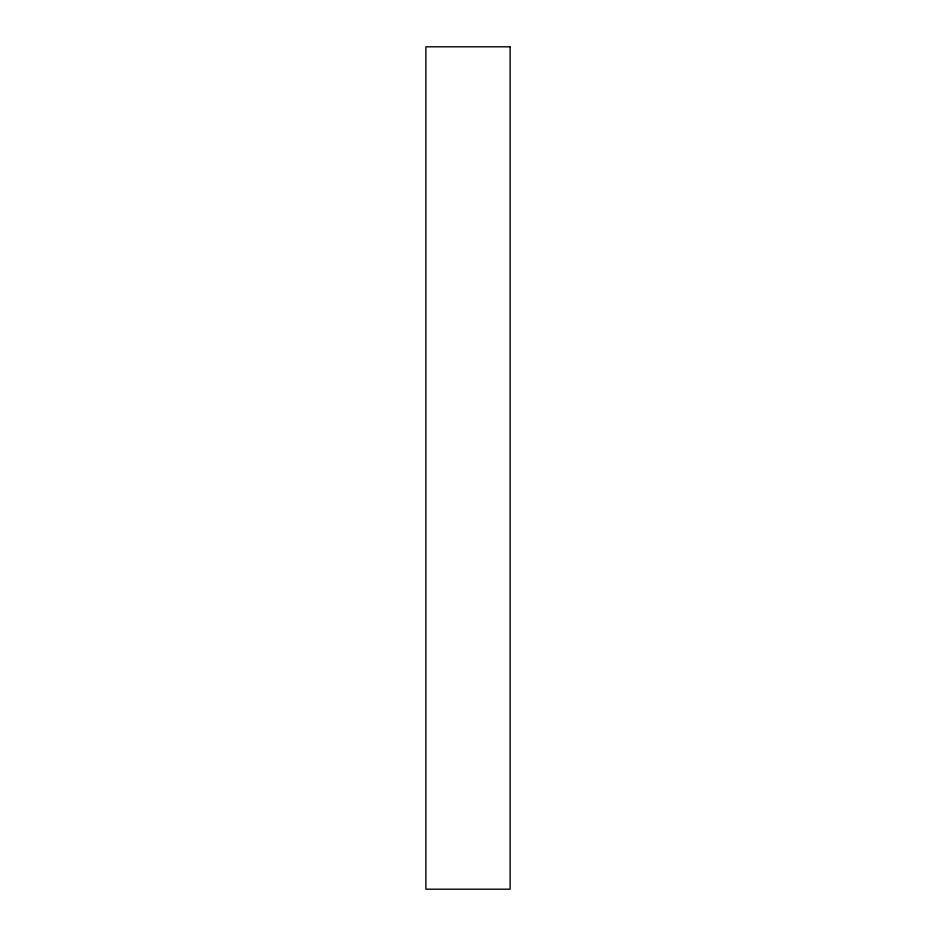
<?xml version="1.0" encoding="UTF-8"?>
<svg xmlns="http://www.w3.org/2000/svg" width="936" height="936" viewBox="0 0 936 936"><rect width="100%" height="100%" fill="white"/><g stroke="black" fill="none" stroke-linecap="round" stroke-linejoin="round"><path stroke-width="1.4" d="M510.12 46.8L425.88 46.8L425.88 889.2L510.12 889.2L510.12 46.8"/></g></svg>
